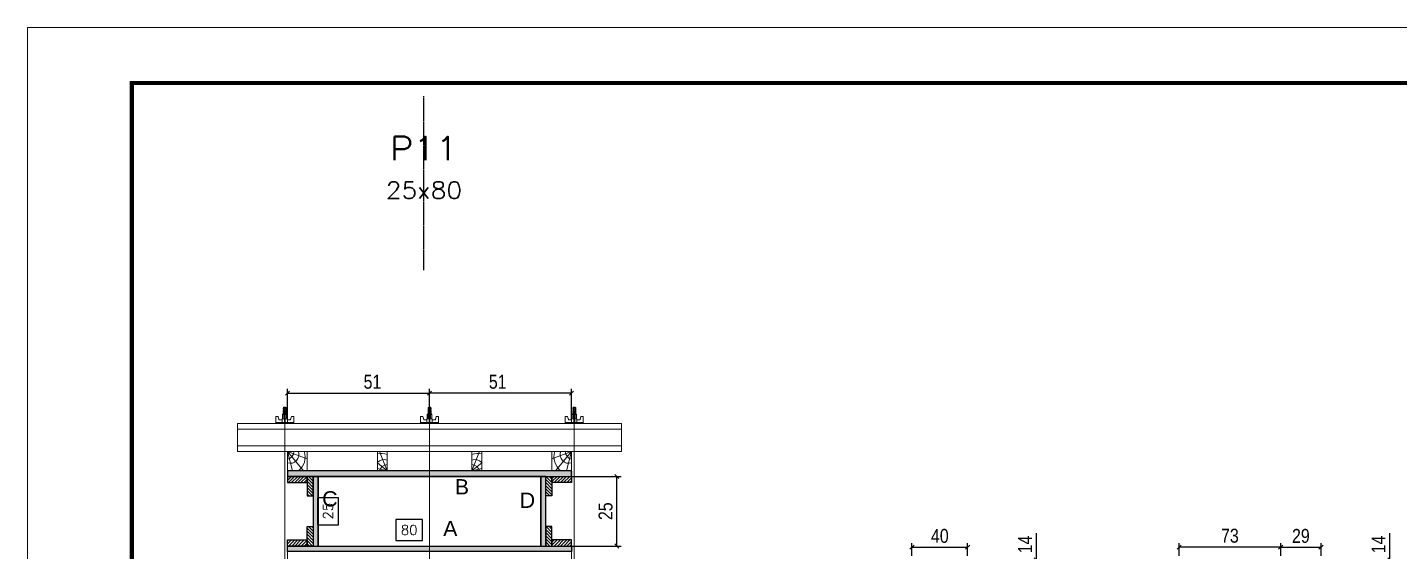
# Model space of a CAD drawing. Extents: x 14400 to 20667, y -21631 to 6985.
# Drawn here: x 19182 to 20168, y 5459 to 5836 of the extents above; entities that cross this region are included whole.
import ezdxf
from ezdxf.enums import TextEntityAlignment as Align

# ---------------------------------------------------------------- set-up
doc = ezdxf.new("R2010")
doc.units = 0
doc.linetypes.add('DASHED', pattern=[0.75, 0.5, -0.25])
doc.linetypes.add('HIDDEN', pattern=[0.375, 0.25, -0.125])
for name, color, linetype in [('CHAPA', 1, 'Continuous'), ('COTA', 241, 'Continuous'), ('MEIO_PONT', 93, 'Continuous'), ('Painéis', 200, 'Continuous'), ('SARRAFO', 251, 'Continuous'), ('Texto de Titulo', 7, 'Continuous'), ('Texto Qtd Sarr', 242, 'Continuous'), ('TEXTO_GERAL', 7, 'Continuous')]:
    doc.layers.add(name, color=color, linetype=linetype)
for name, color, linetype, lineweight in [('Folhas', 255, 'Continuous', 9), ('Hachura', 251, 'Continuous', 9), ('Madeira', 126, 'Continuous', 18), ('Perfil Metálico', 224, 'Continuous', 18), ('SARRAFO DE PRESSAO', 251, 'DASHED', 9), ('Texto Seção', 7, 'Continuous', 15)]:
    doc.layers.add(name, color=color, linetype=linetype, lineweight=lineweight)
doc.styles.add('ARIAL', font='arial.ttf')
doc.styles.add('COTA TECNICA', font='techl___.ttf', dxfattribs={"height": 10})
doc.styles.add('COTA TECNICA 2X', font='techl___.ttf', dxfattribs={"height": 10})
doc.styles.add('ROMANS', font='romans.shx')
doc.dimstyles.new('PAINEL', dxfattribs={"dimtxt": 10, "dimasz": 3, "dimexe": 3, "dimexo": 3, "dimgap": 3, "dimtad": 1, "dimdec": 1, "dimzin": 12, "dimdsep": 46, "dimtxsty": 'COTA TECNICA', "dimblk1": 'OBLIQUE', "dimblk2": 'OBLIQUE', "dimsah": 1, "dimcen": 0.9, "dimclrd": 4, "dimclre": 4, "dimclrt": 240, "dimadec": 1, "dimazin": 3, "dimtfac": 1, "dimtdec": 1, "dimtmove": 0, "dimatfit": 3, "dimfxl": 1, "dimtolj": 1, "dimtzin": 12, "dimarcsym": 0})
doc.dimstyles.new('SECAO PILAR', dxfattribs={"dimtxt": 10, "dimasz": 3, "dimexe": 3, "dimexo": 3, "dimgap": 3, "dimtad": 1, "dimdec": 1, "dimlfac": 0.5, "dimzin": 12, "dimdsep": 46, "dimtxsty": 'COTA TECNICA 2X', "dimblk1": 'OBLIQUE', "dimblk2": 'OBLIQUE', "dimsah": 1, "dimcen": 0.9, "dimclrd": 256, "dimclre": 256, "dimclrt": 256, "dimadec": 1, "dimazin": 3, "dimtfac": 1, "dimtdec": 1, "dimtmove": 0, "dimatfit": 3, "dimfxl": 1, "dimtolj": 1, "dimtzin": 12, "dimarcsym": 0})
doc.dimstyles.new('SECÇÃO 2', dxfattribs={"dimtxt": 7, "dimasz": 6, "dimexe": 0.18, "dimexo": 2, "dimgap": -4, "dimtad": 3, "dimdec": 1, "dimlfac": 0.5, "dimzin": 12, "dimdsep": 46, "dimtxsty": 'ROMANS', "dimblk": 'ARCHTICK', "dimcen": 0.09, "dimse1": 1, "dimse2": 1, "dimsd1": 1, "dimsd2": 1, "dimclrd": 180, "dimclre": 5, "dimclrt": 1, "dimadec": 0, "dimazin": 3, "dimtfac": 1, "dimtdec": 1, "dimtofl": 0, "dimtmove": 0, "dimatfit": 3, "dimldrblk": 'ARCHTICK', "dimfxl": 1, "dimtolj": 1, "dimtzin": 0, "dimarcsym": 0})
pattern_1 = [(315, (42278.7026, -3989.5571), (1.12253202, 1.12253202), [])]

# ---------------------------------------------------------------- blocks, each defined once
blk = doc.blocks.new('9999999999')
at = {"layer": 'Folhas'}
blk.add_lwpolyline([(98138.98, 34190.21), (99623.98, 34190.21), (99623.98, 35240.21), (98138.98, 35240.21)], close=True, dxfattribs=at)
at = {"layer": 'Folhas', "color": 30, "const_width": 3}
blk.add_lwpolyline([(98213.98, 34230.21), (99583.98, 34230.21), (99583.98, 35200.21), (98213.98, 35200.21)], close=True, dxfattribs=at)
blk = doc.blocks.new('titulo1')
at = {"layer": 'Defpoints', "color": 252, "linetype": 'HIDDEN', "ltscale": 2}
blk.add_line((0, 0), (0, 125), dxfattribs=at)
at = {"layer": 'Defpoints', "style": 'ROMANS', "oblique": 15}
blk.add_attdef('FOLHA', text='', height=10, dxfattribs=at).set_placement((0, 15.58), align=Align.MIDDLE_CENTER)
at = {"layer": 'Texto Qtd Sarr', "color": 3, "style": 'ROMANS', "oblique": 15}
for tag, height, p in [('TITULO', 17, (0, 71.45)), ('SEÇÃO', 12, (0, 41.55))]:
    blk.add_attdef(tag, text='', height=height, dxfattribs=at).set_placement(p, align=Align.MIDDLE_CENTER)
blk = doc.blocks.new('*D667')
at = {"layer": 'COTA', "color": 180, "lineweight": -2, "transparency": 16777216}
for p, q in [((19465.95, 5482.39), (19446.61, 5482.39)), ((19446.61, 5482.39), (19446.61, 5467.39)), ((19465.95, 5467.39), (19465.95, 5482.39)), ((19446.61, 5467.39), (19465.95, 5467.39))]:
    blk.add_line(p, q, dxfattribs=at)
at = {"layer": 'Defpoints', "color": 0, "transparency": 16777216}
for p in [(19390.89, 5463.39), (19550.89, 5463.39), (19550.89, 5463.39)]:
    blk.add_point(p, dxfattribs=at)
at = {"layer": 'COTA', "color": 1, "transparency": 16777216, "insert": (19456.28, 5474.89), "char_height": 7, "attachment_point": 5, "style": 'ROMANS'}
blk.add_mtext('\\A1;80', dxfattribs=at)
blk = doc.blocks.new('_ArchTick')
at = {"color": 0, "linetype": 'ByBlock', "const_width": 0.15}
blk.add_lwpolyline([(-0.5, -0.5), (0.5, 0.5)], dxfattribs=at)
blk = doc.blocks.new('*D668')
at = {"layer": 'COTA', "color": 180, "lineweight": -2, "transparency": 16777216}
for p, q in [((19405.49, 5498.06), (19390.49, 5498.06)), ((19390.49, 5498.06), (19390.49, 5478.73)), ((19405.49, 5478.73), (19405.49, 5498.06)), ((19390.49, 5478.73), (19405.49, 5478.73))]:
    blk.add_line(p, q, dxfattribs=at)
at = {"layer": 'Defpoints', "color": 0, "transparency": 16777216}
for p in [(19390.89, 5513.39), (19409.49, 5513.39), (19390.89, 5463.39)]:
    blk.add_point(p, dxfattribs=at)
at = {"layer": 'COTA', "color": 1, "transparency": 16777216, "insert": (19397.99, 5488.39), "char_height": 7, "attachment_point": 5, "rotation": 90, "style": 'ROMANS'}
blk.add_mtext('\\A1;25', dxfattribs=at)
blk = doc.blocks.new('_Oblique')
at = {"color": 0, "linetype": 'ByBlock', "lineweight": -2}
blk.add_line((-0.5, -0.5), (0.5, 0.5), dxfattribs=at)
blk = doc.blocks.new('*D689')
at = {"layer": 'COTA', "lineweight": -2, "transparency": 16777216}
for p, q in [((19557.49, 5513.39), (19608.53, 5513.39)), ((19605.53, 5463.39), (19605.53, 5513.39)), ((19557.49, 5463.39), (19608.53, 5463.39))]:
    blk.add_line(p, q, dxfattribs=at)
at = {"layer": 'Defpoints', "color": 0, "transparency": 16777216}
for p in [(19554.49, 5513.39), (19605.53, 5513.39), (19554.49, 5463.39)]:
    blk.add_point(p, dxfattribs=at)
at = {"layer": 'COTA', "lineweight": -2, "transparency": 16777216, "xscale": 3, "yscale": 3, "zscale": 3}
for p, rotation in [((19605.53, 5513.39), 90), ((19605.53, 5463.39), 270)]:
    blk.add_blockref('_Oblique', p, dxfattribs=dict(at, rotation=rotation))
at = {"layer": 'COTA', "transparency": 16777216, "insert": (19597.42, 5488.39), "char_height": 10, "attachment_point": 5, "rotation": 90, "style": 'COTA TECNICA 2X'}
blk.add_mtext('\\A1;25', dxfattribs=at)
blk = doc.blocks.new('*D673')
at = {"layer": 'COTA', "lineweight": -2, "transparency": 16777216}
for p, q in [((19368.89, 5554.39), (19368.89, 5576.3)), ((19368.89, 5573.3), (19470.89, 5573.3)), ((19470.89, 5554.39), (19470.89, 5576.3))]:
    blk.add_line(p, q, dxfattribs=at)
at = {"layer": 'Defpoints', "color": 0, "transparency": 16777216}
for p in [(19470.89, 5573.3), (19368.89, 5551.39), (19470.89, 5551.39)]:
    blk.add_point(p, dxfattribs=at)
at = {"layer": 'COTA', "lineweight": -2, "transparency": 16777216, "xscale": 3, "yscale": 3, "zscale": 3, "rotation": 180}
blk.add_blockref('_Oblique', (19368.89, 5573.3), dxfattribs=at)
at = {"layer": 'COTA', "lineweight": -2, "transparency": 16777216, "xscale": 3, "yscale": 3, "zscale": 3}
blk.add_blockref('_Oblique', (19470.89, 5573.3), dxfattribs=at)
at = {"layer": 'COTA', "transparency": 16777216, "insert": (19429.89, 5581.41), "char_height": 10, "attachment_point": 5, "style": 'COTA TECNICA 2X'}
blk.add_mtext('\\A1;51', dxfattribs=at)
blk = doc.blocks.new('*D674')
at = {"layer": 'COTA', "lineweight": -2, "transparency": 16777216}
for p, q in [((19470.89, 5554.39), (19470.89, 5576.3)), ((19572.89, 5573.3), (19470.89, 5573.3)), ((19572.89, 5554.39), (19572.89, 5576.3))]:
    blk.add_line(p, q, dxfattribs=at)
at = {"layer": 'Defpoints', "color": 0, "transparency": 16777216}
for p in [(19470.89, 5573.3), (19470.89, 5551.39), (19572.89, 5551.39)]:
    blk.add_point(p, dxfattribs=at)
at = {"layer": 'COTA', "lineweight": -2, "transparency": 16777216, "xscale": 3, "yscale": 3, "zscale": 3, "rotation": 180}
blk.add_blockref('_Oblique', (19470.89, 5573.3), dxfattribs=at)
at = {"layer": 'COTA', "lineweight": -2, "transparency": 16777216, "xscale": 3, "yscale": 3, "zscale": 3}
blk.add_blockref('_Oblique', (19572.89, 5573.3), dxfattribs=at)
at = {"layer": 'COTA', "transparency": 16777216, "insert": (19519.89, 5581.41), "char_height": 10, "attachment_point": 5, "style": 'COTA TECNICA 2X'}
blk.add_mtext('\\A1;51', dxfattribs=at)
blk = doc.blocks.new('C')
at = {"layer": 'Hachura', "color": 0}
for p, q in [((0, 3.22), (0, -3.22)), ((0.45, 3.22), (0, 3.22)), ((0.46, 3.16), (0, 3.16)), ((0.46, 3.05), (0, 3.05)), ((0.46, 2.88), (0, 2.88)), ((0, 2.75), (0, -1.16)), ((0.46, 2.65), (0, 2.65)), ((0.46, 2.23), (0, 2.23)), ((0.46, 1.51), (0, 1.51)), ((0.39, 0.49), (0.17, 0.49)), ((0.45, -3.23), (0.45, 3.22)), ((0.45, 3.22), (2.58, 3.22)), ((1.74, 0.97), (0.45, 0.97)), ((1.45, 0.1), (0.45, 0.1)), ((1.35, 1.94), (1.35, 0.96)), ((2.58, 2.39), (1.47, 2.09)), ((1.74, -0.97), (1.74, 0.97)), ((1.74, 0.97), (1.74, 0.84)), ((1.74, 0.97), (1.74, 0.84)), ((1.74, 0.84), (3.35, 0.84)), ((3.35, 0.45), (1.74, 0.45)), ((2.58, 3.22), (2.58, 2.39)), ((3.32, 0.84), (3.32, -0.84)), ((3.35, 0.84), (3.35, -0.84)), ((3.68, 0.45), (3.35, 0.45)), ((3.84, -0.52), (3.35, 0.45)), ((3.35, 0.06), (3.67, -0.57)), ((3.68, 0.45), (4.16, -0.52)), ((3.72, 0.5), (4.25, -0.57)), ((4.37, -0.55), (3.83, 0.53)), ((4.15, 0.45), (3.93, 0.45)), ((4.42, -0.52), (3.93, 0.45)), ((4.15, 0.45), (4.26, 0.45)), ((4.26, 0.45), (4.74, -0.52)), ((4.3, 0.5), (4.83, -0.57)), ((4.95, -0.55), (4.41, 0.53)), ((4.51, 0.45), (4.84, 0.45)), ((5, -0.52), (4.51, 0.45)), ((4.84, 0.45), (5.32, -0.52)), ((4.88, 0.5), (5.41, -0.57)), ((5.53, -0.55), (4.99, 0.53)), ((5.58, -0.52), (5.09, 0.45)), ((5.42, 0.45), (5.09, 0.45)), ((5.58, -0.52), (5.09, 0.45)), ((5.42, 0.45), (5.74, -0.19)), ((5.46, 0.5), (5.74, -0.07)), ((5.74, 0.19), (5.57, 0.53)), ((5.74, 0.32), (5.68, 0.45)), ((5.68, 0.45), (5.74, 0.45)), ((5.74, 0.45), (5.9, 0.29)), ((5.74, 0.45), (5.74, -0.52)), ((5.9, -0.36), (5.9, 0.29)), ((0.45, 0), (0, 0)), ((0.46, -1.52), (0, -1.52)), ((0.46, -2.23), (0, -2.23)), ((0.46, -2.65), (0, -2.65)), ((0.46, -2.88), (0, -2.88)), ((0.46, -3.05), (0, -3.05)), ((0.46, -3.16), (0, -3.16)), ((0, -3.22), (2.57, -3.22)), ((0.08, -0.48), (0.29, -0.48)), ((0.29, -0.48), (0.4, -0.48)), ((0.45, 0), (0.45, -0.97)), ((0.45, -0.16), (1.45, -0.16)), ((0.45, -0.65), (0.45, -0.32)), ((0.45, -3.23), (0.45, -0.65)), ((0.45, -0.97), (1.74, -0.97)), ((1.35, -1.94), (1.35, -0.97)), ((2.58, -2.39), (1.47, -2.1)), ((3.35, -0.32), (1.74, -0.32)), ((3.35, -0.84), (1.74, -0.84)), ((2.58, -3.23), (2.58, -2.39)), ((3.35, -0.07), (3.58, -0.52)), ((3.35, -0.52), (3.58, -0.52)), ((3.84, -0.52), (4.16, -0.52)), ((4.42, -0.52), (4.74, -0.52)), ((4.63, -0.52), (4.74, -0.52)), ((5, -0.52), (5.32, -0.52)), ((5.58, -0.52), (5.74, -0.52)), ((5.74, -0.52), (5.9, -0.36)), ((5.74, -0.52), (5.74, -0.52))]:
    blk.add_line(p, q, dxfattribs=at)
for centre, radius, start, end in [((1.52, 1.94), 0.161, 104.7436, 180), ((1.44, -0.03), 0.129, 272.695, 87.305), ((3.81, 0.39), 0.143, 25.5688, 154.4312), ((4.39, 0.39), 0.143, 25.5688, 154.4312), ((4.97, 0.39), 0.143, 25.5688, 154.4312), ((5.55, 0.39), 0.143, 25.5688, 154.4312), ((0.17, -0.37), 0.174, 221.744, 317.8592), ((1.52, -1.94), 0.161, 180, 255.2564), ((3.71, -0.4), 0.174, 222.1408, 318.256), ((4.29, -0.4), 0.174, 222.1408, 318.256), ((4.87, -0.4), 0.174, 222.1408, 318.256), ((5.45, -0.4), 0.174, 222.1408, 318.256), ((5.61, -0.4), 0.174, 317.8592, 318.256)]:
    blk.add_arc(centre, radius, start, end, dxfattribs=at)
blk = doc.blocks.new('PONTALETE')
at = {"layer": 'Madeira'}
for q in [(2.71, 7), (7, 5.76), (7, 1.74)]:
    blk.add_line((0, 0), q, dxfattribs=at)
blk.add_lwpolyline([(0, 0), (7, 0), (7, 7), (0, 7)], close=True, dxfattribs=at)
for centre, radius, start, end in [((2.04, 0.06), 6.23, 37.2818, 109.0913), ((1.09, 0.9), 3.19, 343.603, 109.9847), ((-0.21, -0.78), 3.09, 14.6322, 86.0383)]:
    blk.add_arc(centre, radius, start, end, dxfattribs=at)
blk = doc.blocks.new('MEIO PONTALETE')
at = {"layer": 'Madeira'}
for q in [(2.71, 7), (3.5, 2.88), (3.5, 0.87)]:
    blk.add_line((0, 0), q, dxfattribs=at)
blk.add_lwpolyline([(0, 0), (3.5, 0), (3.5, 7), (0, 7)], close=True, dxfattribs=at)
for centre, radius, start, end in [((2.04, 0.06), 6.23, 76.4499, 109.0913), ((1.09, 0.9), 3.19, 40.9063, 109.9847), ((-0.21, -0.78), 3.09, 14.6322, 86.0383)]:
    blk.add_arc(centre, radius, start, end, dxfattribs=at)
blk = doc.blocks.new('*D694')
at = {"layer": 'COTA', "color": 4, "lineweight": -2, "transparency": 16777216}
for p, q in [((20082.52, 5456.44), (20082.52, 5465.51)), ((20082.52, 5462.51), (20111.52, 5462.51)), ((20111.52, 5456.44), (20111.52, 5465.51))]:
    blk.add_line(p, q, dxfattribs=at)
at = {"layer": 'Defpoints', "color": 0, "transparency": 16777216}
for p in [(20111.52, 5462.51), (20082.52, 5453.44), (20111.52, 5453.44)]:
    blk.add_point(p, dxfattribs=at)
at = {"layer": 'COTA', "color": 4, "lineweight": -2, "transparency": 16777216, "xscale": 3, "yscale": 3, "zscale": 3, "rotation": 180}
blk.add_blockref('_Oblique', (20082.52, 5462.51), dxfattribs=at)
at = {"layer": 'COTA', "color": 4, "lineweight": -2, "transparency": 16777216, "xscale": 3, "yscale": 3, "zscale": 3}
blk.add_blockref('_Oblique', (20111.52, 5462.51), dxfattribs=at)
at = {"layer": 'COTA', "color": 240, "transparency": 16777216, "insert": (20097.02, 5470.6), "char_height": 10, "attachment_point": 5, "style": 'COTA TECNICA'}
blk.add_mtext('\\A1;29', dxfattribs=at)
blk = doc.blocks.new('*D695')
at = {"layer": 'COTA', "color": 4, "lineweight": -2, "transparency": 16777216}
for p, q in [((20009.52, 5456.44), (20009.52, 5465.51)), ((20082.52, 5462.51), (20009.52, 5462.51)), ((20082.52, 5456.44), (20082.52, 5465.51))]:
    blk.add_line(p, q, dxfattribs=at)
at = {"layer": 'Defpoints', "color": 0, "transparency": 16777216}
for p in [(20009.52, 5462.51), (20009.52, 5453.44), (20082.52, 5453.44)]:
    blk.add_point(p, dxfattribs=at)
at = {"layer": 'COTA', "color": 4, "lineweight": -2, "transparency": 16777216, "xscale": 3, "yscale": 3, "zscale": 3, "rotation": 180}
blk.add_blockref('_Oblique', (20009.52, 5462.51), dxfattribs=at)
at = {"layer": 'COTA', "color": 4, "lineweight": -2, "transparency": 16777216, "xscale": 3, "yscale": 3, "zscale": 3}
blk.add_blockref('_Oblique', (20082.52, 5462.51), dxfattribs=at)
at = {"layer": 'COTA', "color": 240, "transparency": 16777216, "insert": (20046.02, 5470.73), "char_height": 10, "attachment_point": 5, "style": 'COTA TECNICA'}
blk.add_mtext('\\A1;73', dxfattribs=at)
blk = doc.blocks.new('*D696')
at = {"layer": 'COTA', "color": 4, "lineweight": -2, "transparency": 16777216}
for p, q in [((19817.58, 5456.44), (19817.58, 5465.51)), ((19817.58, 5462.51), (19857.58, 5462.51)), ((19857.58, 5456.44), (19857.58, 5465.51))]:
    blk.add_line(p, q, dxfattribs=at)
at = {"layer": 'Defpoints', "color": 0, "transparency": 16777216}
for p in [(19857.58, 5462.51), (19817.58, 5453.44), (19857.58, 5453.44)]:
    blk.add_point(p, dxfattribs=at)
at = {"layer": 'COTA', "color": 4, "lineweight": -2, "transparency": 16777216, "xscale": 3, "yscale": 3, "zscale": 3, "rotation": 180}
blk.add_blockref('_Oblique', (19817.58, 5462.51), dxfattribs=at)
at = {"layer": 'COTA', "color": 4, "lineweight": -2, "transparency": 16777216, "xscale": 3, "yscale": 3, "zscale": 3}
blk.add_blockref('_Oblique', (19857.58, 5462.51), dxfattribs=at)
at = {"layer": 'COTA', "color": 240, "transparency": 16777216, "insert": (19837.58, 5470.61), "char_height": 10, "attachment_point": 5, "style": 'COTA TECNICA'}
blk.add_mtext('\\A1;40', dxfattribs=at)
blk = doc.blocks.new('*D702')
at = {"layer": 'COTA', "color": 4, "lineweight": -2, "transparency": 16777216}
for p, q in [((20160.89, 5453.44), (20160.89, 5472.55)), ((20114.52, 5453.44), (20163.89, 5453.44)), ((20160.89, 5439.44), (20160.89, 5453.44)), ((20085.52, 5439.44), (20163.89, 5439.44))]:
    blk.add_line(p, q, dxfattribs=at)
at = {"layer": 'Defpoints', "color": 0, "transparency": 16777216}
for p in [(20111.52, 5453.44), (20160.89, 5453.44), (20082.52, 5439.44)]:
    blk.add_point(p, dxfattribs=at)
at = {"layer": 'COTA', "color": 4, "lineweight": -2, "transparency": 16777216, "xscale": 3, "yscale": 3, "zscale": 3}
for p, rotation in [((20160.89, 5453.44), 90), ((20160.89, 5439.44), 270)]:
    blk.add_blockref('_Oblique', p, dxfattribs=dict(at, rotation=rotation))
at = {"layer": 'COTA', "color": 240, "transparency": 16777216, "insert": (20152.82, 5464.49), "char_height": 10, "attachment_point": 5, "rotation": 90, "style": 'COTA TECNICA'}
blk.add_mtext('\\A1;14', dxfattribs=at)
blk = doc.blocks.new('*D708')
at = {"layer": 'COTA', "color": 4, "lineweight": -2, "transparency": 16777216}
for p, q in [((19906.94, 5453.44), (19906.94, 5472.55)), ((19860.58, 5453.44), (19909.94, 5453.44)), ((19906.94, 5439.44), (19906.94, 5453.44)), ((19860.58, 5439.44), (19909.94, 5439.44))]:
    blk.add_line(p, q, dxfattribs=at)
at = {"layer": 'Defpoints', "color": 0, "transparency": 16777216}
for p in [(19857.58, 5453.44), (19906.94, 5453.44), (19857.58, 5439.44)]:
    blk.add_point(p, dxfattribs=at)
at = {"layer": 'COTA', "color": 4, "lineweight": -2, "transparency": 16777216, "xscale": 3, "yscale": 3, "zscale": 3}
for p, rotation in [((19906.94, 5453.44), 90), ((19906.94, 5439.44), 270)]:
    blk.add_blockref('_Oblique', p, dxfattribs=dict(at, rotation=rotation))
at = {"layer": 'COTA', "color": 240, "transparency": 16777216, "insert": (19898.87, 5464.49), "char_height": 10, "attachment_point": 5, "rotation": 90, "style": 'COTA TECNICA'}
blk.add_mtext('\\A1;14', dxfattribs=at)

msp = doc.modelspace()

# ---------------------------------------------------------------- hatches: boundary and pattern name
at = {"layer": 'Hachura'}
h = msp.add_hatch(color=256, dxfattribs=at)
h.dxf.hatch_style = 1
h.paths.add_polyline_path([(19572.89, 5513.39), (19572.89, 5517.39), (19368.89, 5517.39), (19368.89, 5513.39)])
h = msp.add_hatch(dxfattribs=at)
h.set_pattern_fill('ANSI31', color=256, scale=0.5, angle=180, style=0)
h.set_pattern_definition([(225, (10244.9426, -17416.0135), (1.12253202, -1.12253202), [])])
h.paths.add_polyline_path([(19382.89, 5513.39), (19382.89, 5508.99), (19368.89, 5508.99), (19368.89, 5513.39)])
h = msp.add_hatch(color=256, dxfattribs=at)
h.dxf.hatch_style = 1
h.paths.add_polyline_path([(19573.89, 5513.39), (19573.89, 5517.39), (19369.89, 5517.39), (19369.89, 5513.39)])
h = msp.add_hatch(dxfattribs=at)
h.set_pattern_fill('ANSI31', color=256, scale=0.5, angle=270, style=0)
h.set_pattern_definition(pattern_1)
h.paths.add_polyline_path([(19387.29, 5499.39), (19382.89, 5499.39), (19382.89, 5513.39), (19387.29, 5513.39)])
h = msp.add_hatch(color=256, dxfattribs=at)
h.dxf.hatch_style = 1
h.paths.add_polyline_path([(19387.29, 5463.39), (19390.89, 5463.39), (19390.89, 5513.39), (19387.29, 5513.39)])
h = msp.add_hatch(color=256, dxfattribs=at)
h.dxf.hatch_style = 1
h.paths.add_polyline_path([(19387.29, 5463.39), (19390.89, 5463.39), (19390.89, 5513.39), (19387.29, 5513.39)])
h = msp.add_hatch(color=256, dxfattribs=at)
h.dxf.hatch_style = 1
h.paths.add_polyline_path([(19550.89, 5463.39), (19554.49, 5463.39), (19554.49, 5513.39), (19550.89, 5513.39)])
h = msp.add_hatch(color=256, dxfattribs=at)
h.dxf.hatch_style = 1
h.paths.add_polyline_path([(19550.89, 5463.39), (19554.49, 5463.39), (19554.49, 5513.39), (19550.89, 5513.39)])
h = msp.add_hatch(dxfattribs=at)
h.set_pattern_fill('ANSI31', color=256, scale=0.5, angle=270, style=0)
h.set_pattern_definition(pattern_1)
h.paths.add_polyline_path([(19554.49, 5499.39), (19558.89, 5499.39), (19558.89, 5513.39), (19554.49, 5513.39)])
h = msp.add_hatch(dxfattribs=at)
h.set_pattern_fill('ANSI31', color=256, scale=0.5, angle=180, style=0)
h.set_pattern_definition([(225, (10069.9426, -17416.0135), (1.12253202, -1.12253202), [])])
h.paths.add_polyline_path([(19558.89, 5513.39), (19558.89, 5508.99), (19572.89, 5508.99), (19572.89, 5513.39)])
h = msp.add_hatch(dxfattribs=at)
h.set_pattern_fill('ANSI31', color=256, scale=0.5, angle=270, style=0)
h.set_pattern_definition(pattern_1)
h.paths.add_polyline_path([(19387.29, 5477.39), (19382.89, 5477.39), (19382.89, 5463.39), (19387.29, 5463.39)])
h = msp.add_hatch(dxfattribs=at)
h.set_pattern_fill('ANSI31', color=256, scale=0.5, angle=270, style=0)
h.set_pattern_definition(pattern_1)
h.paths.add_polyline_path([(19554.49, 5477.39), (19558.89, 5477.39), (19558.89, 5463.39), (19554.49, 5463.39)])
h = msp.add_hatch(dxfattribs=at)
h.set_pattern_fill('ANSI31', color=256, scale=0.5, angle=180, style=0)
h.set_pattern_definition([(225, (10244.9426, -17428.0135), (1.12253202, -1.12253202), [])])
h.paths.add_polyline_path([(19382.89, 5463.39), (19382.89, 5467.79), (19368.89, 5467.79), (19368.89, 5463.39)])
h = msp.add_hatch(color=256, dxfattribs=at)
h.dxf.hatch_style = 1
h.paths.add_polyline_path([(19572.89, 5463.39), (19572.89, 5459.39), (19368.89, 5459.39), (19368.89, 5463.39)])
h = msp.add_hatch(color=256, dxfattribs=at)
h.dxf.hatch_style = 1
h.paths.add_polyline_path([(19573.89, 5463.39), (19573.89, 5459.39), (19369.89, 5459.39), (19369.89, 5463.39)])
h = msp.add_hatch(dxfattribs=at)
h.set_pattern_fill('ANSI31', color=256, scale=0.5, angle=180, style=0)
h.set_pattern_definition([(225, (10069.9426, -17428.0135), (1.12253202, -1.12253202), [])])
h.paths.add_polyline_path([(19558.89, 5463.39), (19558.89, 5467.79), (19572.89, 5467.79), (19572.89, 5463.39)])

# ---------------------------------------------------------------- linework, layer by layer
at = {"layer": 'CHAPA'}
for points in [[(19572.89, 5513.39), (19572.89, 5517.39), (19368.89, 5517.39), (19368.89, 5513.39)], [(19572.89, 5513.39), (19572.89, 5517.39), (19368.89, 5517.39), (19368.89, 5513.39)], [(19387.29, 5463.39), (19390.89, 5463.39), (19390.89, 5513.39), (19387.29, 5513.39)], [(19387.29, 5463.39), (19390.89, 5463.39), (19390.89, 5513.39), (19387.29, 5513.39)], [(19550.89, 5463.39), (19554.49, 5463.39), (19554.49, 5513.39), (19550.89, 5513.39)], [(19550.89, 5463.39), (19554.49, 5463.39), (19554.49, 5513.39), (19550.89, 5513.39)], [(19572.89, 5463.39), (19572.89, 5459.39), (19368.89, 5459.39), (19368.89, 5463.39)], [(19572.89, 5463.39), (19572.89, 5459.39), (19368.89, 5459.39), (19368.89, 5463.39)]]:
    msp.add_lwpolyline(points, close=True, dxfattribs=at)
at = {"layer": 'Hachura'}
for p, q in [((19366.89, 5414.59), (19366.89, 5558.39)), ((19470.89, 5414.59), (19470.9, 5558.39)), ((19574.9, 5414.59), (19574.9, 5558.39))]:
    msp.add_line(p, q, dxfattribs=at)
at = {"layer": 'Madeira'}
for points in [[(19572.89, 5517.39), (19572.89, 5531.39), (19368.89, 5531.39), (19368.89, 5517.39)], [(19572.89, 5459.39), (19572.89, 5445.39), (19368.89, 5445.39), (19368.89, 5459.39)]]:
    msp.add_lwpolyline(points, close=True, dxfattribs=at)
at = {"layer": 'Painéis'}
msp.add_lwpolyline([(19390.89, 5513.39), (19390.89, 5463.39), (19550.89, 5463.39), (19550.89, 5513.39)], close=True, dxfattribs=at)
at = {"layer": 'Perfil Metálico'}
for points in [[(19608.89, 5551.39), (19608.89, 5531.39), (19332.89, 5531.39), (19332.89, 5551.39)], [(19332.89, 5535.39), (19332.89, 5547.39), (19608.89, 5547.39), (19608.89, 5535.39)]]:
    msp.add_lwpolyline(points, close=True, dxfattribs=at)
at = {"layer": 'SARRAFO'}
for points in [[(19368.89, 5508.99), (19382.89, 5508.99), (19382.89, 5513.39), (19368.89, 5513.39)], [(19382.89, 5513.39), (19382.89, 5499.39), (19387.29, 5499.39), (19387.29, 5513.39)], [(19558.89, 5513.39), (19558.89, 5499.39), (19554.49, 5499.39), (19554.49, 5513.39)], [(19572.89, 5508.99), (19558.89, 5508.99), (19558.89, 5513.39), (19572.89, 5513.39)], [(19382.89, 5463.39), (19382.89, 5477.39), (19387.29, 5477.39), (19387.29, 5463.39)], [(19558.89, 5463.39), (19558.89, 5477.39), (19554.49, 5477.39), (19554.49, 5463.39)], [(19368.89, 5467.79), (19382.89, 5467.79), (19382.89, 5463.39), (19368.89, 5463.39)], [(19572.89, 5467.79), (19558.89, 5467.79), (19558.89, 5463.39), (19572.89, 5463.39)]]:
    msp.add_lwpolyline(points, close=True, dxfattribs=at)

# ---------------------------------------------------------------- block references
at = {"layer": 'Hachura', "linetype": 'Continuous', "yscale": 2, "zscale": 2}
for p, xscale, rotation in [((19366.89, 5551.39), -2, 270), ((19470.89, 5551.39), 2, 90), ((19574.89, 5551.39), 2, 90)]:
    msp.add_blockref('C', p, dxfattribs=dict(at, xscale=xscale, rotation=rotation))
at = {"layer": 'MEIO_PONT', "yscale": 2, "zscale": 2}
for p, xscale, rotation in [((19368.89, 5531.39), 2, 269.9999999999999), ((19572.89, 5531.39), -2, 90)]:
    msp.add_blockref('PONTALETE', p, dxfattribs=dict(at, xscale=xscale, rotation=rotation))
at = {"layer": 'MEIO_PONT', "yscale": 1.999999997962732, "zscale": 1.999999997962732}
for p, xscale in [((19440.39, 5517.39), -1.999999997962732), ((19501.39, 5517.39), 1.999999997962732)]:
    msp.add_blockref('MEIO PONTALETE', p, dxfattribs=dict(at, xscale=xscale))
at = {"layer": 'SARRAFO DE PRESSAO', "color": 6, "linetype": 'ByBlock'}
msp.add_blockref('9999999999', (-78957.01, -29404.05), dxfattribs=at)
at = {"layer": 'Texto Seção'}
ref = msp.add_blockref('titulo1', (19466.89, 5661.65), dxfattribs=at)
ref.add_attrib('TITULO', 'P11', dxfattribs={"layer": 'Texto de Titulo', "color": 7, "height": 17, "style": 'ROMANS', "width": 1.1}).set_placement((19466.89, 5749.15), align=Align.MIDDLE_CENTER)
ref.add_attrib('SEÇÃO', '25x80', dxfattribs={"layer": 'Texto de Titulo', "color": 7, "height": 12, "style": 'ROMANS', "width": 1.1}).set_placement((19466.89, 5719.15), align=Align.MIDDLE_CENTER)

# ---------------------------------------------------------------- texts
at = {"layer": 'TEXTO_GERAL', "style": 'ARIAL'}
for s, p in [('C', (19399.28, 5497.3)), ('B', (19494.16, 5505.94)), ('D', (19541.23, 5496.29)), ('A', (19485.81, 5475.97))]:
    msp.add_text(s, height=11, dxfattribs=at).set_placement(p, align=Align.MIDDLE_CENTER)

# ---------------------------------------------------------------- dimensions: what is measured, and where the dimension line sits
at = {"layer": 'COTA'}
for base, p1, p2, dimstyle, picture, middle in [((19470.89, 5573.3), (19368.89, 5551.39), (19470.89, 5551.39), 'SECAO PILAR', '*D673', (19429.89, 5573.3)), ((19550.89, 5463.39), (19390.89, 5463.39), (19550.89, 5463.39), 'SECÇÃO 2', '*D667', (19456.28, 5463.39))]:
    dim = msp.add_linear_dim(base=base, p1=p1, p2=p2, dimstyle=dimstyle, dxfattribs=at)
    dim.commit()
    dim.dimension.update_dxf_attribs({"geometry": picture, "text_midpoint": middle, "dimtype": 160})
for base, p1, p2, angle, dimstyle, picture, middle in [((19470.89, 5573.3), (19572.89, 5551.39), (19470.89, 5551.39), 180, 'SECAO PILAR', '*D674', (19519.89, 5573.3)), ((19409.49, 5513.39), (19390.89, 5463.39), (19390.89, 5513.39), 90, 'SECÇÃO 2', '*D668', (19409.49, 5488.39))]:
    dim = msp.add_linear_dim(base=base, p1=p1, p2=p2, angle=angle, dimstyle=dimstyle, dxfattribs=at)
    dim.commit()
    dim.dimension.update_dxf_attribs({"geometry": picture, "text_midpoint": middle, "dimtype": 160})
for base, p1, p2, angle, dimstyle, picture, middle in [((19605.53, 5513.39), (19554.49, 5463.39), (19554.49, 5513.39), 90, 'SECAO PILAR', '*D689', (19597.42, 5488.39)), ((19857.58, 5462.51), (19817.58, 5453.44), (19857.58, 5453.44), 180, 'PAINEL', '*D696', (19837.58, 5470.61)), ((19906.94, 5453.44), (19857.58, 5439.44), (19857.58, 5453.44), 90, 'PAINEL', '*D708', (19898.87, 5464.49)), ((20009.52, 5462.51), (20082.52, 5453.44), (20009.52, 5453.44), 180, 'PAINEL', '*D695', (20046.02, 5470.73)), ((20111.52, 5462.51), (20082.52, 5453.44), (20111.52, 5453.44), 180, 'PAINEL', '*D694', (20097.02, 5470.6)), ((20160.89, 5453.44), (20082.52, 5439.44), (20111.52, 5453.44), 90, 'PAINEL', '*D702', (20152.82, 5464.49))]:
    dim = msp.add_linear_dim(base=base, p1=p1, p2=p2, angle=angle, dimstyle=dimstyle, dxfattribs=at)
    dim.commit()
    dim.dimension.update_dxf_attribs({"geometry": picture, "text_midpoint": middle})

doc.saveas('drawing.dxf')
